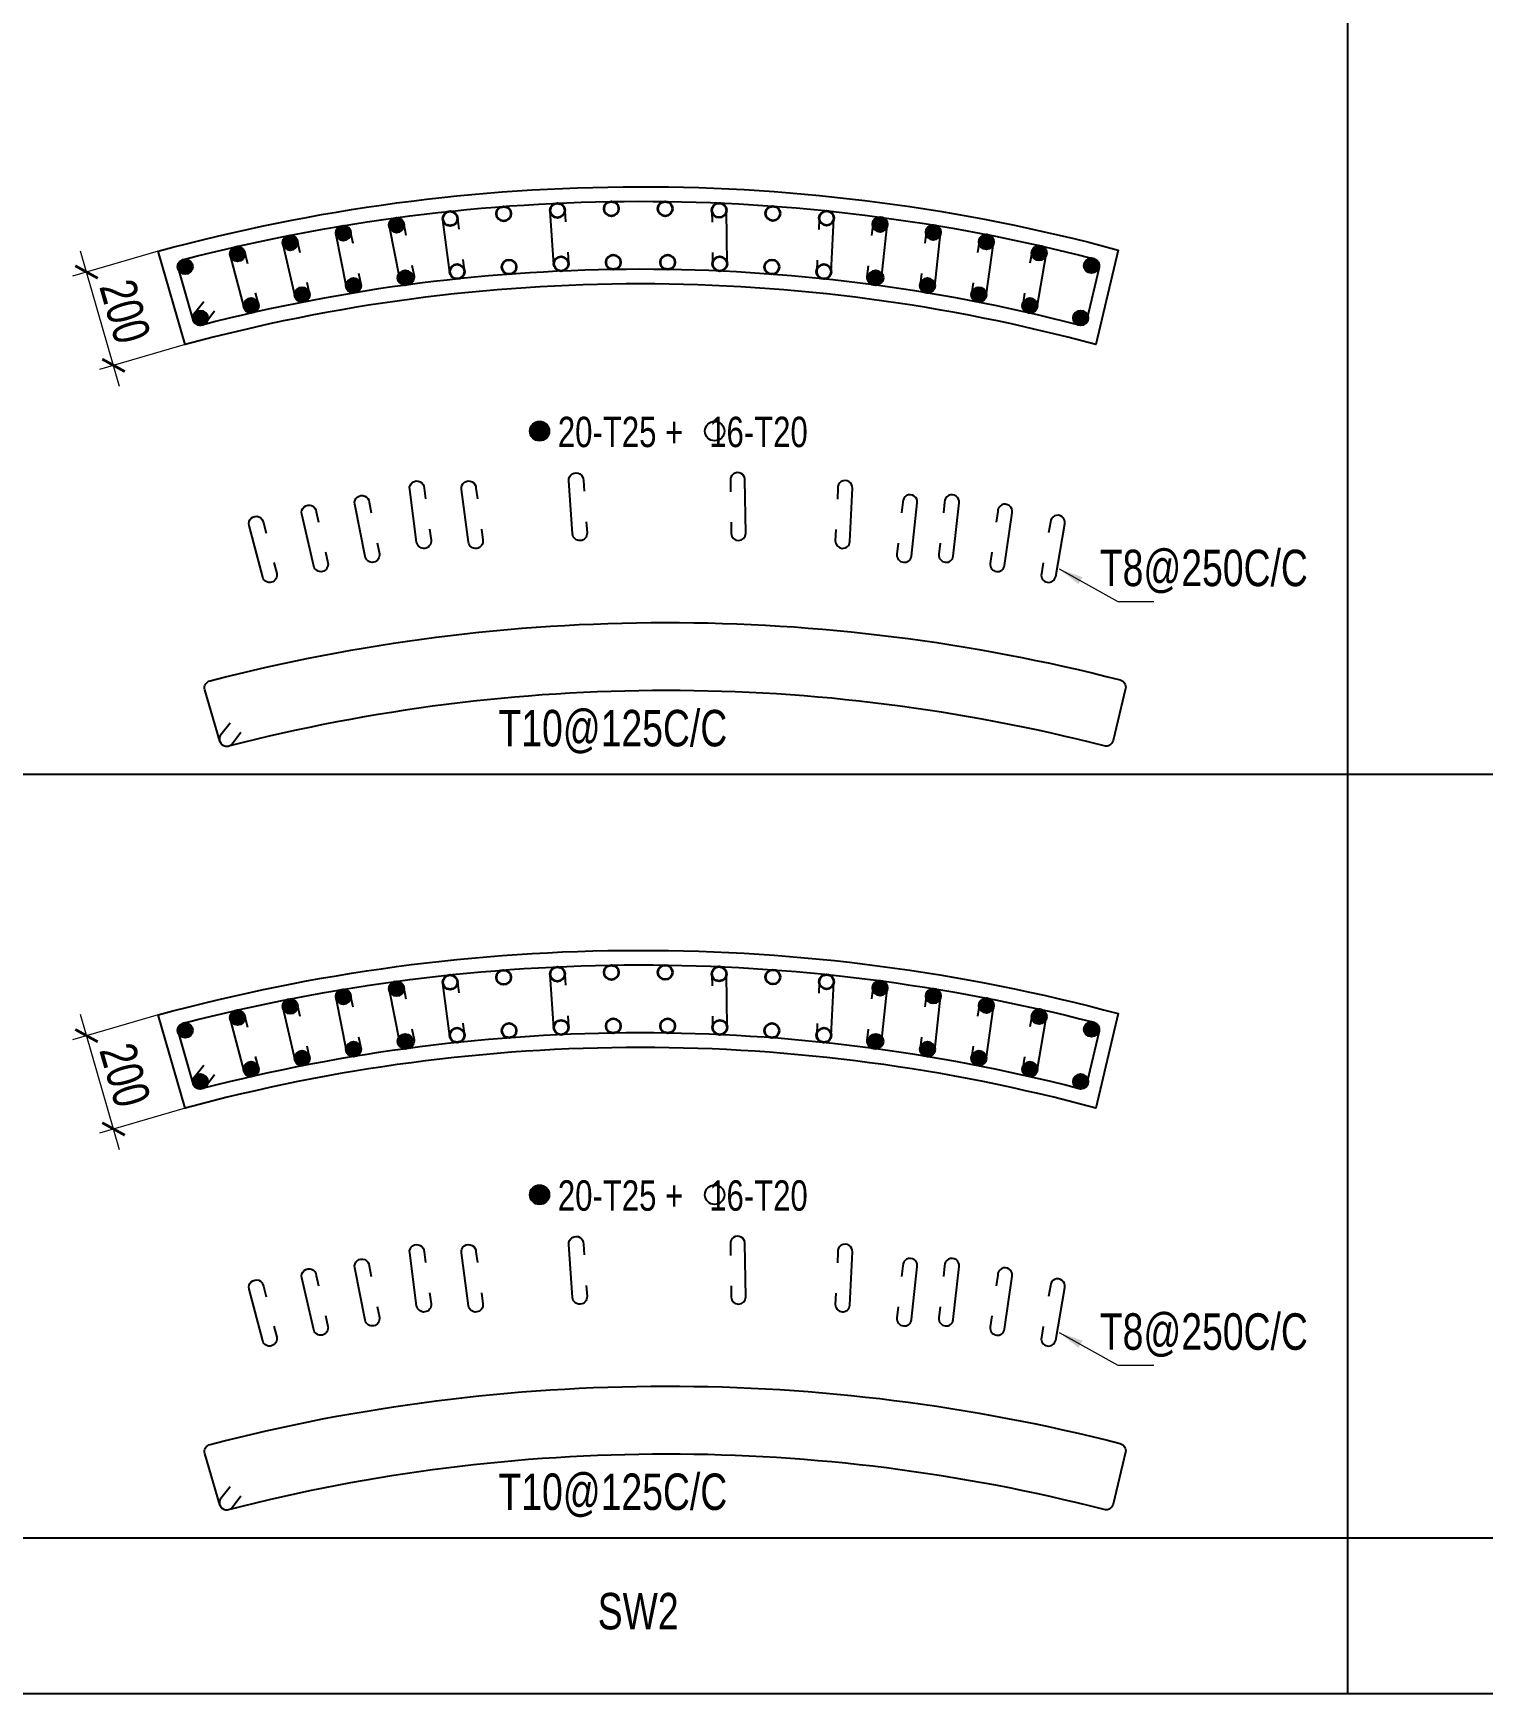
# Model space of a CAD drawing. Header units: millimetres. Extents: x 356 to 40629, y 2483 to 64847.
# Drawn here: x 27803 to 30788, y 2483 to 5901 of the extents above; entities that cross this region are included whole.
import ezdxf

# ---------------------------------------------------------------- set-up
doc = ezdxf.new("R2010")
doc.units = ezdxf.units.MM
for name, color, linetype in [('-S-HIGHER DIA REINF.', 3, 'Continuous'), ('S-TIES', 3, 'Continuous'), ('STR-RC WALL', 4, 'Continuous'), ('TABLE', 11, 'Continuous'), ('Ties', 3, 'Continuous'), ('TXT1', 4, 'Continuous')]:
    doc.layers.add(name, color=color, linetype=linetype)
for name, color, linetype, lineweight in [('S-COLUMN', 6, 'Continuous', 9), ('STR-COL-DIM', 8, 'Continuous', 18), ('T-COLUMN REINF.', 3, 'Continuous', 35), ('TEXT', 4, 'Continuous', 20)]:
    doc.layers.add(name, color=color, linetype=linetype, lineweight=lineweight)
doc.styles.add('EL', font='swisscl.ttf')
doc.styles.add('sobha sed', font='swisscl.ttf')
doc.dimstyles.new('S-30', dxfattribs={"dimscale": 30, "dimtxt": 2.5, "dimasz": 1.25, "dimexe": 1, "dimexo": 0, "dimgap": 0.5, "dimtad": 1, "dimdec": 0, "dimrnd": 0.0005, "dimzin": 0, "dimdsep": 46, "dimtxsty": 'EL', "dimblk": 'ARCHTICK', "dimcen": 0.09, "dimdle": 1.5, "dimclrd": 251, "dimclre": 251, "dimclrt": 6, "dimadec": 0, "dimazin": 0, "dimtfac": 1, "dimtdec": 0, "dimtofl": 0, "dimtmove": 0, "dimatfit": 3, "dimfxl": 2, "dimtolj": 1, "dimtzin": 0, "dimlwd": -1, "dimlwe": -1, "dimarcsym": 0})
doc.dimstyles.new('S-40', dxfattribs={"dimscale": 40, "dimtxt": 2.5, "dimasz": 1.25, "dimexe": 1, "dimexo": 0, "dimgap": 0.5, "dimtad": 1, "dimdec": 0, "dimrnd": 0.0005, "dimzin": 0, "dimdsep": 46, "dimtxsty": 'EL', "dimblk": 'ARCHTICK', "dimcen": 0.09, "dimdle": 1.5, "dimclrd": 251, "dimclre": 251, "dimclrt": 6, "dimadec": 0, "dimazin": 0, "dimtfac": 1, "dimtdec": 0, "dimtofl": 0, "dimtmove": 0, "dimatfit": 3, "dimfxl": 2, "dimtolj": 1, "dimtzin": 0, "dimlwd": -1, "dimlwe": -1, "dimarcsym": 0})

# ---------------------------------------------------------------- blocks, each defined once
blk = doc.blocks.new('_ArchTick')
at = {"color": 0, "linetype": 'ByBlock', "const_width": 0.15}
blk.add_lwpolyline([(-0.5, -0.5), (0.5, 0.5)], dxfattribs=at)
blk = doc.blocks.new('*D345')
at = {"layer": 'TEXT', "color": 251, "linetype": 'Continuous', "transparency": 16777216}
for p, q in [((28060.49405551475, 3880.314097576047), (27883.94130683722, 3829.164070675581)), ((27980.94094709731, 3602.161945798805), (27900.23412706788, 3880.734837675223)), ((28116.15638017159, 3688.186409450516), (27939.60363149405, 3637.036382550049))]:
    blk.add_line(p, q, dxfattribs=at)
at = {"layer": 'TEXT', "color": 251, "transparency": 16777216, "xscale": 37.5, "yscale": 37.5, "zscale": 37.5}
for p, rotation in [((27912.75637475418, 3837.512235799781), 106.1571094965545), ((27968.41869941101, 3645.384547674248), 286.1571094965545)]:
    blk.add_blockref('_ArchTick', p, dxfattribs=dict(at, rotation=rotation))
at = {"layer": 'TEXT', "color": 6, "transparency": 16777216, "insert": (27991.88723286465, 3756.310696849185), "char_height": 75, "attachment_point": 5, "rotation": 286.15710949655454, "style": 'EL'}
blk.add_mtext('\\A1;200', dxfattribs=at)
blk = doc.blocks.new('*D370')
at = {"layer": 'TEXT', "color": 251, "linetype": 'Continuous', "transparency": 16777216}
for p, q in [((28060.49405551478, 5452.130685985597), (27883.94130683724, 5400.98065908513)), ((27980.94094709734, 5173.978534208355), (27900.23412706791, 5452.551426084771)), ((28116.15638017162, 5260.002997860067), (27939.60363149408, 5208.852970959599))]:
    blk.add_line(p, q, dxfattribs=at)
at = {"layer": 'TEXT', "color": 251, "transparency": 16777216, "xscale": 37.5, "yscale": 37.5, "zscale": 37.5}
for p, rotation in [((27912.75637475421, 5409.328824209329), 106.1571094965545), ((27968.41869941104, 5217.201136083797), 286.1571094965545)]:
    blk.add_blockref('_ArchTick', p, dxfattribs=dict(at, rotation=rotation))
at = {"layer": 'TEXT', "color": 6, "transparency": 16777216, "insert": (27991.88723286467, 5328.127285258734), "char_height": 75, "attachment_point": 5, "rotation": 286.15710949655454, "style": 'EL'}
blk.add_mtext('\\A1;200', dxfattribs=at)
blk = doc.blocks.new('*D355')
at = {"layer": 'TEXT', "color": 251, "linetype": 'Continuous', "transparency": 16777216}
for p, q in [((28060.49405551561, 5452.130685985816), (27883.94130683807, 5400.980659085345)), ((27980.94094709816, 5173.978534208571), (27900.23412706873, 5452.551426084988)), ((28116.15638017245, 5260.002997860283), (27939.6036314949, 5208.852970959814))]:
    blk.add_line(p, q, dxfattribs=at)
at = {"layer": 'TEXT', "color": 251, "transparency": 16777216, "xscale": 37.5, "yscale": 37.5, "zscale": 37.5}
for p, rotation in [((27912.75637475502, 5409.328824209546), 106.1571094965545), ((27968.41869941186, 5217.201136084014), 286.1571094965545)]:
    blk.add_blockref('_ArchTick', p, dxfattribs=dict(at, rotation=rotation))
at = {"layer": 'TEXT', "color": 6, "transparency": 16777216, "insert": (27991.88723286549, 5328.127285258948), "char_height": 75, "attachment_point": 5, "rotation": 286.15710949655454, "style": 'EL'}
blk.add_mtext('\\A1;200', dxfattribs=at)

msp = doc.modelspace()

# ---------------------------------------------------------------- hatches: boundary and pattern name
at = {"layer": '-S-HIGHER DIA REINF.'}
h = msp.add_hatch(color=256, dxfattribs=at)
h.dxf.hatch_style = 1
h.paths.add_polyline_path([(28442.08819314021, 5504.327301627477, 1), (28441.19711628875, 5474.340538180172, 1)])
h = msp.add_hatch(color=256, dxfattribs=at)
h.dxf.hatch_style = 1
h.paths.add_polyline_path([(28551.7972244757, 5520.877063522728, 1), (28550.90614762424, 5490.890300075423, 1)])
h = msp.add_hatch(color=256, dxfattribs=at)
h.dxf.hatch_style = 1
h.paths.add_polyline_path([(29547.41423802963, 5522.059719770085, 1), (29546.52316117817, 5492.072956322781, 1)])
h = msp.add_hatch(color=256, dxfattribs=at)
h.dxf.hatch_style = 1
h.paths.add_polyline_path([(29657.23599996421, 5505.750768593092, 1), (29656.34492311275, 5475.764005145787, 1)])
h = msp.add_hatch(color=256, dxfattribs=at)
h.dxf.hatch_style = 1
h.paths.add_polyline_path([(28332.91913777447, 5484.526202519745, 1), (28332.028060923, 5454.539439072441, 1)])
h = msp.add_hatch(color=256, dxfattribs=at)
h.dxf.hatch_style = 1
h.paths.add_polyline_path([(29766.31056121273, 5486.318771471824, 1), (29765.41948436127, 5456.332008024518, 1)])
h = msp.add_hatch(color=256, dxfattribs=at)
h.dxf.hatch_style = 1
h.paths.add_polyline_path([(28116.07268883631, 5435.339174151102, 1), (28116.07268883631, 5405.339174151102, 1)])
h = msp.add_hatch(color=256, dxfattribs=at)
h.dxf.hatch_style = 1
h.paths.add_polyline_path([(28224.31888780144, 5461.581056071636, 1), (28223.42781094998, 5431.594292624331, 1)])
h = msp.add_hatch(color=256, dxfattribs=at)
h.dxf.hatch_style = 1
h.paths.add_polyline_path([(29881.31640929325, 5461.885592688414, 1), (29867.58796224638, 5435.211077853427, 1)])
h = msp.add_hatch(color=256, dxfattribs=at)
h.dxf.hatch_style = 1
h.paths.add_polyline_path([(29989.57224684263, 5435.683501290726, 1), (29975.05755561642, 5409.428525788783, 1)])
h = msp.add_hatch(color=256, dxfattribs=at)
h.dxf.hatch_style = 1
h.paths.add_polyline_path([(28569.61155019222, 5412.246663626998, 1), (28568.72047334076, 5382.259900179692, 1)])
h = msp.add_hatch(color=256, dxfattribs=at)
h.dxf.hatch_style = 1
h.paths.add_polyline_path([(29538.62972425161, 5412.246663628642, 1), (29537.73864740015, 5382.259900181337, 1)])
h = msp.add_hatch(color=256, dxfattribs=at)
h.dxf.hatch_style = 1
h.paths.add_polyline_path([(28357.27962707622, 5377.716539049173, 1), (28356.38855022475, 5347.729775601868, 1)])
h = msp.add_hatch(color=256, dxfattribs=at)
h.dxf.hatch_style = 1
h.paths.add_polyline_path([(28463.26444835882, 5396.313902436888, 1), (28462.37337150736, 5366.327138989582, 1)])
h = msp.add_hatch(color=256, dxfattribs=at)
h.dxf.hatch_style = 1
h.paths.add_polyline_path([(29645.10605039902, 5396.557327638411, 1), (29644.21497354756, 5366.570564191105, 1)])
h = msp.add_hatch(color=256, dxfattribs=at)
h.dxf.hatch_style = 1
h.paths.add_polyline_path([(29750.84837998783, 5377.537002894271, 1), (29749.95730313636, 5347.550239446967, 1)])
h = msp.add_hatch(color=256, dxfattribs=at)
h.dxf.hatch_style = 1
h.paths.add_polyline_path([(28252.07601416693, 5355.241885904369, 1), (28251.21212591872, 5325.254326865762, 1)])
h = msp.add_hatch(color=256, dxfattribs=at)
h.dxf.hatch_style = 1
h.paths.add_polyline_path([(29855.13917267732, 5355.241885904369, -1), (29856.00306092553, 5325.254326865762, -1)])
h = msp.add_hatch(color=256, dxfattribs=at)
h.dxf.hatch_style = 1
h.paths.add_polyline_path([(28147.14487134666, 5329.753295122486, 1), (28147.14487134666, 5299.753295122487, 1)])
h = msp.add_hatch(color=256, dxfattribs=at)
h.dxf.hatch_style = 1
h.paths.add_polyline_path([(29960.07031549759, 5329.753295122486, -1), (29960.07031549759, 5299.753295122487, -1)])
h = msp.add_hatch(color=256, dxfattribs=at)
h.dxf.hatch_style = 1
h.paths.add_polyline_path([(28442.08819314017, 3932.510713217926, 1), (28441.19711628871, 3902.523949770622, 1)])
h = msp.add_hatch(color=256, dxfattribs=at)
h.dxf.hatch_style = 1
h.paths.add_polyline_path([(28551.79722447568, 3949.060475113177, 1), (28550.90614762421, 3919.073711665872, 1)])
h = msp.add_hatch(color=256, dxfattribs=at)
h.dxf.hatch_style = 1
h.paths.add_polyline_path([(29547.41423802961, 3950.243131360535, 1), (29546.52316117814, 3920.256367913231, 1)])
h = msp.add_hatch(color=256, dxfattribs=at)
h.dxf.hatch_style = 1
h.paths.add_polyline_path([(29657.23599996418, 3933.934180183541, 1), (29656.34492311272, 3903.947416736236, 1)])
h = msp.add_hatch(color=256, dxfattribs=at)
h.dxf.hatch_style = 1
h.paths.add_polyline_path([(28332.91913777443, 3912.709614110195, 1), (28332.02806092297, 3882.72285066289, 1)])
h = msp.add_hatch(color=256, dxfattribs=at)
h.dxf.hatch_style = 1
h.paths.add_polyline_path([(29766.3105612127, 3914.502183062273, 1), (29765.41948436124, 3884.515419614968, 1)])
h = msp.add_hatch(color=256, dxfattribs=at)
h.dxf.hatch_style = 1
h.paths.add_polyline_path([(28116.07268883628, 3863.522585741551, 1), (28116.07268883628, 3833.522585741551, 1)])
h = msp.add_hatch(color=256, dxfattribs=at)
h.dxf.hatch_style = 1
h.paths.add_polyline_path([(28224.31888780141, 3889.764467662085, 1), (28223.42781094995, 3859.77770421478, 1)])
h = msp.add_hatch(color=256, dxfattribs=at)
h.dxf.hatch_style = 1
h.paths.add_polyline_path([(29881.31640929322, 3890.069004278864, 1), (29867.58796224635, 3863.394489443876, 1)])
h = msp.add_hatch(color=256, dxfattribs=at)
h.dxf.hatch_style = 1
h.paths.add_polyline_path([(29989.5722468426, 3863.866912881176, 1), (29975.05755561639, 3837.611937379233, 1)])
h = msp.add_hatch(color=256, dxfattribs=at)
h.dxf.hatch_style = 1
h.paths.add_polyline_path([(28569.6115501922, 3840.430075217447, 1), (28568.72047334073, 3810.443311770142, 1)])
h = msp.add_hatch(color=256, dxfattribs=at)
h.dxf.hatch_style = 1
h.paths.add_polyline_path([(29538.62972425158, 3840.430075219091, 1), (29537.73864740012, 3810.443311771786, 1)])
h = msp.add_hatch(color=256, dxfattribs=at)
h.dxf.hatch_style = 1
h.paths.add_polyline_path([(28357.27962707618, 3805.899950639622, 1), (28356.38855022472, 3775.913187192318, 1)])
h = msp.add_hatch(color=256, dxfattribs=at)
h.dxf.hatch_style = 1
h.paths.add_polyline_path([(28463.26444835879, 3824.497314027336, 1), (28462.37337150732, 3794.510550580032, 1)])
h = msp.add_hatch(color=256, dxfattribs=at)
h.dxf.hatch_style = 1
h.paths.add_polyline_path([(29645.106050399, 3824.74073922886, 1), (29644.21497354754, 3794.753975781555, 1)])
h = msp.add_hatch(color=256, dxfattribs=at)
h.dxf.hatch_style = 1
h.paths.add_polyline_path([(29750.8483799878, 3805.720414484721, 1), (29749.95730313633, 3775.733651037416, 1)])
h = msp.add_hatch(color=256, dxfattribs=at)
h.dxf.hatch_style = 1
h.paths.add_polyline_path([(28252.07601416689, 3783.425297494819, 1), (28251.21212591869, 3753.437738456212, 1)])
h = msp.add_hatch(color=256, dxfattribs=at)
h.dxf.hatch_style = 1
h.paths.add_polyline_path([(29855.13917267729, 3783.425297494819, -1), (29856.0030609255, 3753.437738456212, -1)])
h = msp.add_hatch(color=256, dxfattribs=at)
h.dxf.hatch_style = 1
h.paths.add_polyline_path([(28147.14487134663, 3757.936706712936, 1), (28147.14487134663, 3727.936706712937, 1)])
h = msp.add_hatch(color=256, dxfattribs=at)
h.dxf.hatch_style = 1
h.paths.add_polyline_path([(29960.07031549756, 3757.936706712936, -1), (29960.07031549756, 3727.936706712937, -1)])
at = {"layer": 'S-TIES', "ltscale": 7}
h = msp.add_hatch(color=256, dxfattribs=at)
h.dxf.hatch_style = 1
edge = h.paths.add_edge_path()
edge.add_arc((28845.73361107878, 5081.767756994945), 20, 0, 360)
h = msp.add_hatch(color=256, dxfattribs=at)
h.dxf.hatch_style = 1
edge = h.paths.add_edge_path()
edge.add_arc((28845.73361107875, 3509.951168585395), 20, 0, 360)

# ---------------------------------------------------------------- linework, layer by layer
for centre in [(28845.73361107878, 5081.767756994945, 1.246458778e-07), (29206.30517976867, 5081.767756994945, 1.246458778e-07), (28845.73361107875, 3509.951168585395, 3.15620185e-08), (29206.30517976865, 3509.951168585395, 3.15620185e-08)]:
    msp.add_circle(centre, 20, dxfattribs=at)
at = {"layer": 'STR-RC WALL'}
for points, elevation in [([(28060.49405551478, 5452.130685985599, -0.1330649192076544), (30037.41246688914, 5454.588787500703), (29991.05880667264, 5260.002997860066, 0.1331977755863529), (28116.15638017162, 5260.002997860066)], 1.594709644e-07), ([(28060.49405551476, 3880.314097576048, -0.1330649192076544), (30037.41246688911, 3882.772199091153), (29991.05880667261, 3688.186409450516, 0.1331977755863529), (28116.15638017159, 3688.186409450516)], 6.63871051e-08)]:
    msp.add_lwpolyline(points, format="xyb", close=True, dxfattribs=dict(at, elevation=elevation))
at = {"layer": 'T-COLUMN REINF.', "color": 3}
for centre, radius in [((28771.93453502525, 5529.263476104796, 1.594709644e-07), 15), ((28771.93453502531, 5529.263476106441, 1.594709644e-07), 15), ((28882.6811480362, 5535.983139929829, 1.594709644e-07), 15), ((28882.68114803631, 5535.983139931473, 1.594709644e-07), 15), ((28993.57848883066, 5539.410380807692, 1.594709644e-07), 15), ((28993.57848883082, 5539.410380809322, 1.594709644e-07), 15), ((29104.52869750898, 5539.542174414718, 1.594709644e-07), 15), ((29104.52869750918, 5539.542174416347, 1.594709644e-07), 15), ((29215.43386751893, 5536.378404451419, 1.594709644e-07), 15), ((29215.43386751918, 5536.378404453034, 1.594709644e-07), 15), ((29326.19613205209, 5529.921862744931, 1.594709644e-07), 15), ((29326.19613205238, 5529.921862746546, 1.594709644e-07), 15), ((28441.57514934043, 5489.423736558108, 1.594709644e-07), 15), ((28441.57514934035, 5489.423736559752, 1.594709644e-07), 15), ((28551.28418067597, 5505.973498451713, 1.594709644e-07), 15), ((28551.28418067593, 5505.973498453357, 1.594709644e-07), 15), ((28661.43637668972, 5519.257319011522, 1.594709644e-07), 15), ((28661.43637668972, 5519.257319013167, 1.594709644e-07), 15), ((29436.71775040503, 5520.178246785596, 1.594709644e-07), 15), ((29436.71775040538, 5520.178246787197, 1.594709644e-07), 15), ((29546.90119422945, 5507.156154699115, 1.594709644e-07), 14.99999999999999), ((29546.90119422986, 5507.156154700716, 1.594709644e-07), 14.99999999999999), ((29656.64923359468, 5490.86707765938, 1.594709644e-07), 15), ((29656.64923359513, 5490.867077660966, 1.594709644e-07), 15), ((28332.40609397469, 5469.622637450376, 1.594709644e-07), 15), ((28332.40609397456, 5469.62263745202, 1.594709644e-07), 15), ((29765.865022787, 5471.325389748163, 1.594709644e-07), 15), ((29765.86502278749, 5471.325389749735, 1.594709644e-07), 15), ((28116.07268883631, 5420.339174151101, 1.594709644e-07), 15), ((28116.07268883607, 5420.339174152731, 1.594709644e-07), 15), ((28223.87334937571, 5446.587674347976, 1.594709644e-07), 15), ((28223.87334937552, 5446.58767434962, 1.594709644e-07), 15), ((28890.21582478827, 5426.171381065667, 1.594709644e-07), 15), ((28890.21582478837, 5426.171381067311, 1.594709644e-07), 15), ((28997.62456314671, 5429.435476932152, 1.594709644e-07), 15), ((28997.62456314686, 5429.435476933797, 1.594709644e-07), 15), ((29109.59062369754, 5429.435476932152, 1.594709644e-07), 15), ((29109.59062369739, 5429.435476933797, 1.594709644e-07), 15), ((29216.99936205598, 5426.171381065667, 1.594709644e-07), 15), ((29216.99936205587, 5426.171381067311, 1.594709644e-07), 15), ((29874.45218576982, 5448.548335270928, 1.594709644e-07), 15), ((29874.45218577036, 5448.548335272485, 1.594709644e-07), 15), ((29982.31490122952, 5422.556013539754, 1.594709644e-07), 15), ((29982.31490123011, 5422.556013541282, 1.594709644e-07), 15), ((28569.09850639245, 5397.343098557628, 1.594709644e-07), 15), ((28569.09850639241, 5397.343098559272, 1.594709644e-07), 15), ((28675.85409315026, 5410.136573133584, 1.594709644e-07), 15), ((28675.85409315027, 5410.136573135242, 1.594709644e-07), 15), ((28782.92923974244, 5419.71145899364, 1.594709644e-07), 15), ((28782.9292397425, 5419.711458995299, 1.594709644e-07), 15), ((29324.28594710181, 5419.71145899364, 1.594709644e-07), 15), ((29324.28594710175, 5419.711458995299, 1.594709644e-07), 15), ((29431.36109369399, 5410.136573133584, 1.594709644e-07), 15), ((29431.36109369397, 5410.136573135242, 1.594709644e-07), 15), ((29538.1166804518, 5397.343098557628, 1.594709644e-07), 15), ((29538.11668045183, 5397.343098559272, 1.594709644e-07), 15), ((28356.83408865048, 5362.723157325513, 1.594709644e-07), 15), ((28356.83408865034, 5362.723157327157, 1.594709644e-07), 15), ((28462.75140455905, 5381.410337367518, 1.594709644e-07), 15), ((28462.75140455896, 5381.410337369162, 1.594709644e-07), 15), ((29644.4637822852, 5381.410337367518, 1.594709644e-07), 15), ((29644.46378228529, 5381.410337369162, 1.594709644e-07), 15), ((29750.38109819376, 5362.723157325513, 1.594709644e-07), 15), ((29750.38109819391, 5362.723157327157, 1.594709644e-07), 15), ((28251.64407004283, 5340.248106385073, 1.594709644e-07), 15), ((28251.64407004264, 5340.248106386702, 1.594709644e-07), 15), ((29855.57111680142, 5340.248106385073, 1.594709644e-07), 15), ((29855.57111680161, 5340.248106386702, 1.594709644e-07), 15), ((28147.14487134666, 5314.753295122486, 1.594709644e-07), 15), ((28147.14487134643, 5314.753295124116, 1.594709644e-07), 15), ((29960.07031549759, 5314.753295122486, 1.594709644e-07), 15), ((29960.07031549782, 5314.753295124116, 1.594709644e-07), 15), ((28771.93453502522, 3957.446887695246, 6.63871051e-08), 15), ((28771.93453502528, 3957.446887696891, 6.63871051e-08), 15), ((28882.68114803617, 3964.166551520277, 6.63871051e-08), 15), ((28882.68114803627, 3964.166551521922, 6.63871051e-08), 15), ((28993.57848883063, 3967.593792398141, 6.63871051e-08), 15), ((28993.57848883079, 3967.593792399771, 6.63871051e-08), 15), ((29104.52869750895, 3967.725586005168, 6.63871051e-08), 15), ((29104.52869750915, 3967.725586006798, 6.63871051e-08), 15), ((29215.4338675189, 3964.561816041868, 6.63871051e-08), 15), ((29215.43386751915, 3964.561816043484, 6.63871051e-08), 15), ((29326.19613205206, 3958.10527433538, 6.63871051e-08), 15), ((29326.19613205235, 3958.105274336996, 6.63871051e-08), 15), ((28441.5751493404, 3917.607148148557, 6.63871051e-08), 15), ((28441.57514934031, 3917.607148150202, 6.63871051e-08), 15), ((28551.28418067595, 3934.156910042163, 6.63871051e-08), 15), ((28551.2841806759, 3934.156910043807, 6.63871051e-08), 15), ((28661.43637668969, 3947.440730601972, 6.63871051e-08), 15), ((28661.43637668969, 3947.440730603616, 6.63871051e-08), 15), ((29436.717750405, 3948.361658376046, 6.63871051e-08), 15), ((29436.71775040535, 3948.361658377647, 6.63871051e-08), 15), ((29546.90119422942, 3935.339566289565, 6.63871051e-08), 14.99999999999999), ((29546.90119422983, 3935.339566291165, 6.63871051e-08), 14.99999999999999), ((29656.64923359465, 3919.05048924983, 6.63871051e-08), 15), ((29656.6492335951, 3919.050489251416, 6.63871051e-08), 15), ((28332.40609397466, 3897.806049040826, 6.63871051e-08), 15), ((28332.40609397453, 3897.80604904247, 6.63871051e-08), 15), ((29765.86502278697, 3899.508801338613, 6.63871051e-08), 15), ((29765.86502278745, 3899.508801340185, 6.63871051e-08), 15), ((28116.07268883628, 3848.522585741551, 6.63871051e-08), 15), ((28116.07268883605, 3848.522585743181, 6.63871051e-08), 15), ((28223.87334937568, 3874.771085938425, 6.63871051e-08), 15), ((28223.87334937549, 3874.77108594007, 6.63871051e-08), 15), ((28782.92923974241, 3847.894870584089, 6.63871051e-08), 15), ((28782.92923974246, 3847.894870585749, 6.63871051e-08), 15), ((28890.21582478824, 3854.354792656116, 6.63871051e-08), 15), ((28890.21582478834, 3854.35479265776, 6.63871051e-08), 15), ((28997.62456314668, 3857.618888522601, 6.63871051e-08), 15), ((28997.62456314683, 3857.618888524245, 6.63871051e-08), 15), ((29109.59062369751, 3857.618888522601, 6.63871051e-08), 15), ((29109.59062369736, 3857.618888524245, 6.63871051e-08), 15), ((29216.99936205595, 3854.354792656116, 6.63871051e-08), 15), ((29216.99936205585, 3854.35479265776, 6.63871051e-08), 15), ((29324.28594710178, 3847.894870584089, 6.63871051e-08), 15), ((29324.28594710172, 3847.894870585749, 6.63871051e-08), 15), ((29874.45218576979, 3876.731746861377, 6.63871051e-08), 15), ((29874.45218577033, 3876.731746862935, 6.63871051e-08), 15), ((29982.3149012295, 3850.739425130204, 6.63871051e-08), 15), ((29982.31490123008, 3850.739425131732, 6.63871051e-08), 15), ((28569.09850639242, 3825.526510148078, 6.63871051e-08), 15), ((28569.09850639238, 3825.526510149721, 6.63871051e-08), 15), ((28675.85409315023, 3838.319984724034, 6.63871051e-08), 15), ((28675.85409315024, 3838.319984725692, 6.63871051e-08), 15), ((29431.36109369396, 3838.319984724034, 6.63871051e-08), 15), ((29431.36109369394, 3838.319984725692, 6.63871051e-08), 15), ((29538.11668045176, 3825.526510148078, 6.63871051e-08), 15), ((29538.11668045181, 3825.526510149721, 6.63871051e-08), 15), ((28356.83408865045, 3790.906568915963, 6.63871051e-08), 15), ((28356.83408865031, 3790.906568917607, 6.63871051e-08), 15), ((28462.75140455901, 3809.593748957968, 6.63871051e-08), 15), ((28462.75140455893, 3809.593748959612, 6.63871051e-08), 15), ((29644.46378228517, 3809.593748957968, 6.63871051e-08), 15), ((29644.46378228526, 3809.593748959612, 6.63871051e-08), 15), ((29750.38109819374, 3790.906568915963, 6.63871051e-08), 15), ((29750.38109819388, 3790.906568917607, 6.63871051e-08), 15), ((28251.6440700428, 3768.431517975523, 6.63871051e-08), 15), ((28251.64407004261, 3768.431517977152, 6.63871051e-08), 15), ((29855.57111680139, 3768.431517975523, 6.63871051e-08), 15), ((29855.57111680158, 3768.431517977152, 6.63871051e-08), 15), ((28147.14487134663, 3742.936706712936, 6.63871051e-08), 15), ((28147.1448713464, 3742.936706714566, 6.63871051e-08), 15), ((29960.07031549756, 3742.936706712936, 6.63871051e-08), 15), ((29960.07031549779, 3742.936706714566, 6.63871051e-08), 15)]:
    msp.add_circle(centre, radius, dxfattribs=at)
at = {"layer": 'TABLE', "ltscale": 10}
for p, q in [((30509.42314492576, 9308.553926642797, 4.111755752e-07), (30509.42314492577, 2482.763938776, 1.413212481e-07)), ((22927.06535261974, 4375.595922688969, 1.382208108e-07), (37309.42314492573, 4375.59592268862, 4.321277187e-07)), ((22927.06535262024, 2803.779334279099, 4.51369515e-08), (37309.42314492576, 2803.77933427936, 3.390438595e-07)), ((37309.42314492576, 2482.76393877568, 3.18692868e-07), (22927.06535262024, 2482.76393877603, 2.30546094e-08))]:
    msp.add_line(p, q, dxfattribs=at)
at = {"layer": 'Ties', "color": 3}
for points, elevation in [([(28112.7581030713, 5434.976752209536, -0.1269779904183783), (29987.18792237521, 5436.792204625411, -0.4090162950488458), (29998.04478887062, 5418.788617121784), (29972.56269784139, 5311.818578909822, -0.4195487575453189), (29954.23031127042, 5300.768482260028, 0.1268430113272363), (28150.89424873677, 5300.229446831291, -0.4056408947901302), (28132.73733738821, 5310.57921256045), (28102.11352908114, 5416.282334517834, -0.4225629073975946)], 1.594709644e-07), ([(28167.10196781072, 4567.915378896346, -0.1269779904183783), (30041.53178711463, 4569.73083131222, -0.4090162950488458), (30052.38865361004, 4551.727243808594), (30026.90656258081, 4444.757205596631, -0.4195487575453189), (30008.57417600984, 4433.707108946838, 0.1268430113272363), (28205.23811347619, 4433.168073518101, -0.4056408947901302), (28187.08120212763, 4443.51783924726), (28156.45739382056, 4549.220961204643, -0.4225629073975946)], 1.747048772e-07), ([(28112.75810307127, 3863.160163799986, -0.1269779904183783), (29987.18792237518, 3864.97561621586, -0.4090162950488458), (29998.04478887059, 3846.972028712233), (29972.56269784136, 3740.001990500271, -0.4195487575453189), (29954.23031127039, 3728.951893850478, 0.1268430113272363), (28150.89424873674, 3728.412858421741, -0.4056408947901302), (28132.73733738818, 3738.7626241509), (28102.11352908111, 3844.465746108284, -0.4225629073975946)], 6.63871051e-08), ([(28167.10196781069, 2996.098790486795, -0.1269779904183783), (30041.5317871146, 2997.91424290267, -0.4090162950488458), (30052.38865361001, 2979.910655399044), (30026.90656258078, 2872.940617187081, -0.4195487575453189), (30008.57417600981, 2861.890520537288, 0.1268430113272363), (28205.23811347616, 2861.35148510855, -0.4056408947901302), (28187.0812021276, 2871.701250837709), (28156.45739382054, 2977.404372795093, -0.4225629073975946)], 8.16210179e-08)]:
    msp.add_lwpolyline(points, format="xyb", close=True, dxfattribs=dict(at, elevation=elevation))
at = {"layer": 'Ties', "ltscale": 7}
for points, elevation in [([(28903.670707508, 5450.225625671883), (28905.24666436575, 5427.280561523178), (28905.24666436572, 5427.280561523178, -0.9864305653783961), (28875.33523842754, 5425.02248961966), (28867.80060335738, 5534.578670009113, -1.08365847032531), (28897.73819960535, 5534.94000310739), (28899.30872296509, 5512.892271536563)], 3.411532229e-07), ([(29201.76862615509, 5449.182524229881), (29202.09950841194, 5426.185782596819), (29202.09950841197, 5426.185782596819, 0.9864305653783961), (29232.09517679945, 5426.414186545925), (29230.52516134521, 5536.217931648906, 1.08365847032531), (29200.66059219428, 5534.097144025554), (29200.92252882904, 5511.995098865839)], 3.411532229e-07), ([(28473.09821766782, 5406.945668054222), (28477.52456908875, 5384.376507194669), (28477.52456908872, 5384.376507194655, -0.9864305653783961), (28448.12858122556, 5378.404222211074), (28426.98419696222, 5486.164337287512, -1.08365847032531), (28456.6427945735, 5490.257968737177), (28460.95180052789, 5468.578451244205)], 3.411532229e-07), ([(28582.8072490034, 5423.495429947827), (28587.23360042434, 5400.926269088277), (28587.2336004243, 5400.926269088262, -0.9864305653783961), (28557.83761256115, 5394.95398410468), (28536.6932282978, 5502.714099181119, -1.08365847032531), (28566.35182590909, 5506.807730630783), (28570.66083186348, 5485.128213137811)], 3.411532229e-07), ([(28687.77039894211, 5434.982997946515), (28690.78458047921, 5412.18224536098), (28690.78458047918, 5412.182245360964, -0.9864305653783961), (28661.0740725101, 5408.049690873101), (28646.67234160897, 5516.916203328555, -1.08365847032531), (28676.52811539592, 5519.157408873872), (28679.48050654302, 5497.251875382136)], 3.411532229e-07), ([(29417.60351879545, 5434.017571739635), (29416.48916428203, 5411.045462066731), (29416.48916428207, 5411.045462066731, 0.9864305653783961), (29446.43994095486, 5409.389180969651), (29451.77055361618, 5519.074694852825, 1.08365847032531), (29421.83174365128, 5518.834094356805), (29420.70478170948, 5496.75924514272)], 3.411532229e-07), ([(29522.4669118245, 5422.355546553824), (29519.92605296172, 5399.497207921174), (29519.92605296176, 5399.497207921159, 0.9864305653783961), (29549.71584667004, 5395.981460320196), (29561.85760666086, 5505.123134539929, 1.08365847032531), (29531.96178728682, 5506.74492819782), (29529.46414704197, 5484.782897229584)], 3.411532229e-07), ([(29632.21495118972, 5406.066469514088), (29629.67409232695, 5383.208130881438), (29629.67409232698, 5383.208130881424, 0.9864305653783961), (29659.46388603526, 5379.692383280461), (29671.60564602608, 5488.834057500194, 1.08365847032531), (29641.70982665204, 5490.455851158085), (29639.21218640719, 5468.493820189848)], 3.411532229e-07), ([(28366.48873057211, 5388.099498286742), (28371.61939764136, 5365.679956270238), (28371.61939764133, 5365.679956270223, -0.9864305653783961), (28342.42476671405, 5358.790412352306), (28317.91751820409, 5465.835833354941, -1.08365847032531), (28347.43343787519, 5470.855864897036), (28352.4189683838, 5449.321856988842)], 2.258580696e-07), ([(29738.79504572586, 5387.331835949606), (29735.53989504345, 5364.564236101593), (29735.53989504349, 5364.564236101578, 0.9864305653783961), (29765.20503607674, 5360.117698363757), (29780.75731925338, 5468.825811562158, 1.08365847032531), (29750.92691787239, 5471.382642444996), (29747.74302184197, 5449.509558137798)], 2.258580696e-07), ([(28260.36910025242, 5366.171537788979), (28266.18755482279, 5343.920578366554), (28266.18755482276, 5343.920578366539, -0.9864305653783961), (28237.2188676824, 5336.135499321347), (28209.42768076622, 5442.375686242086, -1.08365847032531), (28238.77506012139, 5448.302030452295), (28244.42118442089, 5426.931717131303)], 1.594709644e-07), ([(29844.72995507551, 5365.451980541534), (29840.77541237823, 5342.79538766305), (29840.77541237826, 5342.795387663035, 0.9864305653783961), (29870.28959823665, 5337.437671405817), (29889.18125312081, 5445.615454535744, 1.08365847032531), (29859.44370776599, 5449.089447481064), (29855.58792495922, 5427.324752445537)], 1.594709644e-07), ([(28154.52222578926, 5347.67801892385), (28134.92155962949, 5323.87362471415, 0.9463468510852519), (28158.31513290805, 5305.165089686926), (28176.54639714443, 5329.282501790848)], 1.594709644e-07), ([(28941.97596159887, 4895.285354784356), (28943.55191845662, 4872.34029063565), (28943.55191845658, 4872.34029063565, -0.9864305653783961), (28913.64049251841, 4870.082218732132), (28906.10585744825, 4979.638399121586, -1.08365847032531), (28936.04345369622, 4979.999732219862), (28937.61397705596, 4957.952000649036)], -2.324539636e-07), ([(29240.07388024596, 4894.242253342353), (29240.40476250281, 4871.245511709291), (29240.40476250284, 4871.245511709291, 0.9864305653783961), (29270.40043089032, 4871.473915658397), (29268.83041543607, 4981.277660761378, 1.08365847032531), (29238.96584628515, 4979.156873138026), (29239.22778291991, 4957.054827978311)], -2.324539636e-07), ([(28619.37370595813, 4880.042727058987), (28622.38788749523, 4857.241974473452), (28622.3878874952, 4857.241974473437, -0.9864305653783961), (28592.67737952612, 4853.109419985574), (28578.27564862499, 4961.975932441027, -1.08365847032531), (28608.13142241194, 4964.217137986344), (28611.08381355904, 4942.311604494609)], -2.324539636e-07), ([(28726.07565303297, 4880.042727058987), (28729.08983457008, 4857.241974473452), (28729.08983457005, 4857.241974473437, -0.9864305653783961), (28699.37932660097, 4853.109419985574), (28684.97759569984, 4961.975932441027, -1.08365847032531), (28714.83336948678, 4964.217137986344), (28717.78576063389, 4942.311604494609)], -2.324539636e-07), ([(29455.90877288632, 4879.077300852107), (29454.79441837289, 4856.105191179203), (29454.79441837294, 4856.105191179203, 0.9864305653783961), (29484.74519504573, 4854.448910082123), (29490.07580770704, 4964.134423965298, 1.08365847032531), (29460.13699774215, 4963.893823469277), (29459.01003580035, 4941.818974255192)], -2.324539636e-07), ([(28404.78778945968, 4833.160897575261), (28409.91845652893, 4810.741355558756), (28409.9184565289, 4810.741355558742, -0.9864305653783961), (28380.72382560162, 4803.851811640824), (28356.21657709165, 4910.89723264346, -1.08365847032531), (28385.73249676276, 4915.917264185555), (28390.71802727137, 4894.383256277361)], -2.324539636e-07), ([(28511.40347175869, 4852.005397166694), (28515.82982317962, 4829.436236307142), (28515.82982317959, 4829.436236307127, -0.9864305653783961), (28486.43383531643, 4823.463951323546), (28465.28945105308, 4931.224066399984, -1.08365847032531), (28494.94804866436, 4935.317697849649), (28499.25705461876, 4913.638180356677)], -2.324539636e-07), ([(29584.32275669355, 4851.126198626561), (29581.78189783077, 4828.267859993911), (29581.7818978308, 4828.267859993896, 0.9864305653783961), (29611.57169153909, 4824.752112392934), (29623.71345152991, 4933.893786612666, 1.08365847032531), (29593.81763215586, 4935.515580270557), (29591.31999191101, 4913.553549302321)], -2.324539636e-07), ([(29670.52020528059, 4851.126198626561), (29667.97934641781, 4828.267859993911), (29667.97934641784, 4828.267859993896, 0.9864305653783961), (29697.76914012614, 4824.752112392934), (29709.91090011695, 4933.893786612666, 1.08365847032531), (29680.01508074291, 4935.515580270557), (29677.51744049806, 4913.553549302321)], -2.324539636e-07), ([(29777.09410461343, 4832.393235238124), (29773.83895393102, 4809.625635390112), (29773.83895393105, 4809.625635390098, 0.9864305653783961), (29803.50409496431, 4805.179097652276), (29819.05637814095, 4913.887210850678, 1.08365847032531), (29789.22597675996, 4916.444041733514), (29786.04208072954, 4894.570957426317)], -2.324539636e-07), ([(28298.74807691304, 4811.211392765793), (28304.56653148342, 4788.960433343368), (28304.56653148338, 4788.960433343354, -0.9864305653783961), (28275.59784434301, 4781.175354298161), (28247.80665742684, 4887.4155412189, -1.08365847032531), (28277.15403678201, 4893.341885429109), (28282.80016108151, 4871.971572108116)], -2.324539636e-07), ([(29883.10893173613, 4810.491835518348), (29879.15438903885, 4787.835242639864), (29879.15438903888, 4787.835242639849, 0.9864305653783961), (29908.66857489728, 4782.477526382631), (29927.56022978143, 4890.655309512557, 1.08365847032531), (29897.82268442661, 4894.129302457878), (29893.96690161984, 4872.364607422351)], -2.324539636e-07), ([(28208.86609052868, 4480.616645610659), (28189.26542436891, 4456.81225140096, 0.9463468510852519), (28212.65899764748, 4438.103716373735), (28230.89026188386, 4462.221128477657)], 1.747048772e-07), ([(28903.67070750797, 3878.409037262333), (28905.24666436572, 3855.463973113628), (28905.24666436569, 3855.463973113628, -0.9864305653783961), (28875.33523842751, 3853.20590121011), (28867.80060335735, 3962.762081599563, -1.08365847032531), (28897.73819960532, 3963.12341469784), (28899.30872296506, 3941.075683127013)], 2.480693636e-07), ([(29201.76862615506, 3877.365935820331), (29202.09950841191, 3854.369194187269), (29202.09950841194, 3854.369194187269, 0.9864305653783961), (29232.09517679942, 3854.597598136375), (29230.52516134518, 3964.401343239356, 1.08365847032531), (29200.66059219425, 3962.280555616003), (29200.92252882901, 3940.178510456289)], 2.480693636e-07), ([(28473.09821766779, 3835.129079644671), (28477.52456908872, 3812.559918785119), (28477.52456908869, 3812.559918785105, -0.9864305653783961), (28448.12858122553, 3806.587633801524), (28426.98419696219, 3914.347748877962, -1.08365847032531), (28456.64279457347, 3918.441380327627), (28460.95180052786, 3896.761862834654)], 2.480693636e-07), ([(28582.80724900338, 3851.678841538277), (28587.2336004243, 3829.109680678726), (28587.23360042428, 3829.109680678711, -0.9864305653783961), (28557.83761256112, 3823.13739569513), (28536.69322829777, 3930.897510771568, -1.08365847032531), (28566.35182590906, 3934.991142221233), (28570.66083186344, 3913.311624728261)], 2.480693636e-07), ([(28687.77039894208, 3863.166409536964), (28690.78458047918, 3840.365656951429), (28690.78458047915, 3840.365656951414, -0.9864305653783961), (28661.07407251007, 3836.233102463551), (28646.67234160894, 3945.099614919004, -1.08365847032531), (28676.52811539588, 3947.340820464321), (28679.48050654299, 3925.435286972586)], 2.480693636e-07), ([(29417.60351879542, 3862.200983330085), (29416.48916428199, 3839.22887365718), (29416.48916428204, 3839.22887365718, 0.9864305653783961), (29446.43994095483, 3837.572592560101), (29451.77055361615, 3947.258106443275, 1.08365847032531), (29421.83174365125, 3947.017505947254), (29420.70478170945, 3924.94265673317)], 2.480693636e-07), ([(29522.46691182447, 3850.538958144273), (29519.9260529617, 3827.680619511624), (29519.92605296172, 3827.680619511609, 0.9864305653783961), (29549.71584667001, 3824.164871910646), (29561.85760666083, 3933.306546130379, 1.08365847032531), (29531.96178728679, 3934.92833978827), (29529.46414704194, 3912.966308820033)], 2.480693636e-07), ([(29632.21495118969, 3834.249881104538), (29629.67409232692, 3811.391542471888), (29629.67409232695, 3811.391542471874, 0.9864305653783961), (29659.46388603524, 3807.875794870911), (29671.60564602605, 3917.017469090644, 1.08365847032531), (29641.70982665201, 3918.639262748534), (29639.21218640716, 3896.677231780298)], 2.480693636e-07), ([(28366.48873057209, 3816.282909877191), (28371.61939764133, 3793.863367860687), (28371.6193976413, 3793.863367860672, -0.9864305653783961), (28342.42476671402, 3786.973823942754), (28317.91751820406, 3894.019244945391, -1.08365847032531), (28347.43343787516, 3899.039276487486), (28352.41896838377, 3877.505268579291)], 1.327742103e-07), ([(29738.79504572583, 3815.515247540055), (29735.53989504343, 3792.747647692043), (29735.53989504345, 3792.747647692028, 0.9864305653783961), (29765.20503607671, 3788.301109954207), (29780.75731925335, 3897.009223152608, 1.08365847032531), (29750.92691787235, 3899.566054035445), (29747.74302184194, 3877.692969728247)], 1.327742103e-07), ([(28260.36910025239, 3794.354949379428), (28266.18755482276, 3772.103989957003), (28266.18755482273, 3772.103989956989, -0.9864305653783961), (28237.21886768236, 3764.318910911797), (28209.42768076619, 3870.559097832535, -1.08365847032531), (28238.77506012136, 3876.485442042745), (28244.42118442086, 3855.115128721751)], 6.63871051e-08), ([(29844.72995507548, 3793.635392131984), (29840.7754123782, 3770.978799253499), (29840.77541237823, 3770.978799253485, 0.9864305653783961), (29870.28959823663, 3765.621082996267), (29889.18125312078, 3873.798866126192, 1.08365847032531), (29859.44370776596, 3877.272859071513), (29855.58792495919, 3855.508164035987)], 6.63871051e-08), ([(28154.52222578922, 3775.861430514299), (28134.92155962946, 3752.0570363046, 0.9463468510852519), (28158.31513290802, 3733.348501277376), (28176.5463971444, 3757.465913381298)], 6.63871051e-08), ([(28941.97596159884, 3323.468766374805), (28943.55191845658, 3300.5237022261), (28943.55191845656, 3300.5237022261, -0.9864305653783961), (28913.64049251838, 3298.265630322582), (28906.10585744822, 3407.821810712035, -1.08365847032531), (28936.04345369619, 3408.183143810312), (28937.61397705593, 3386.135412239485)], -3.255378229e-07), ([(29240.07388024593, 3322.425664932803), (29240.40476250278, 3299.428923299741), (29240.40476250281, 3299.428923299741, 0.9864305653783961), (29270.40043089029, 3299.657327248847), (29268.83041543605, 3409.461072351828, 1.08365847032531), (29238.96584628511, 3407.340284728475), (29239.22778291988, 3385.238239568761)], -3.255378229e-07), ([(28619.3737059581, 3308.226138649437), (28622.3878874952, 3285.425386063901), (28622.38788749517, 3285.425386063887, -0.9864305653783961), (28592.67737952609, 3281.292831576023), (28578.27564862497, 3390.159344031476, -1.08365847032531), (28608.13142241191, 3392.400549576794), (28611.08381355901, 3370.495016085058)], -3.255378229e-07), ([(28726.07565303295, 3308.226138649437), (28729.08983457005, 3285.425386063901), (28729.08983457002, 3285.425386063887, -0.9864305653783961), (28699.37932660094, 3281.292831576023), (28684.97759569981, 3390.159344031476, -1.08365847032531), (28714.83336948676, 3392.400549576794), (28717.78576063386, 3370.495016085058)], -3.255378229e-07), ([(29455.90877288629, 3307.260712442557), (29454.79441837287, 3284.288602769652), (29454.7944183729, 3284.288602769652, 0.9864305653783961), (29484.7451950457, 3282.632321672573), (29490.07580770701, 3392.317835555747, 1.08365847032531), (29460.13699774212, 3392.077235059726), (29459.01003580032, 3370.002385845642)], -3.255378229e-07), ([(28404.78778945966, 3261.344309165711), (28409.9184565289, 3238.924767149206), (28409.91845652887, 3238.924767149192, -0.9864305653783961), (28380.72382560159, 3232.035223231274), (28356.21657709163, 3339.08064423391, -1.08365847032531), (28385.73249676273, 3344.100675776005), (28390.71802727134, 3322.566667867811)], -3.255378229e-07), ([(28511.40347175865, 3280.188808757144), (28515.82982317959, 3257.619647897592), (28515.82982317956, 3257.619647897577, -0.9864305653783961), (28486.4338353164, 3251.647362913995), (28465.28945105305, 3359.407477990434, -1.08365847032531), (28494.94804866434, 3363.501109440099), (28499.25705461873, 3341.821591947127)], -3.255378229e-07), ([(29584.32275669352, 3279.309610217011), (29581.78189783074, 3256.45127158436), (29581.78189783077, 3256.451271584346, 0.9864305653783961), (29611.57169153906, 3252.935523983384), (29623.71345152988, 3362.077198203116, 1.08365847032531), (29593.81763215584, 3363.698991861006), (29591.31999191098, 3341.73696089277)], -3.255378229e-07), ([(29670.52020528056, 3279.309610217011), (29667.97934641779, 3256.45127158436), (29667.97934641781, 3256.451271584346, 0.9864305653783961), (29697.7691401261, 3252.935523983384), (29709.91090011692, 3362.077198203116, 1.08365847032531), (29680.01508074288, 3363.698991861006), (29677.51744049803, 3341.73696089277)], -3.255378229e-07), ([(29777.0941046134, 3260.576646828574), (29773.83895393099, 3237.809046980562), (29773.83895393102, 3237.809046980548, 0.9864305653783961), (29803.50409496428, 3233.362509242726), (29819.05637814092, 3342.070622441127, 1.08365847032531), (29789.22597675992, 3344.627453323964), (29786.04208072951, 3322.754369016767)], -3.255378229e-07), ([(28298.74807691301, 3239.394804356243), (28304.56653148338, 3217.143844933818), (28304.56653148335, 3217.143844933803, -0.9864305653783961), (28275.59784434299, 3209.358765888611), (28247.80665742681, 3315.59895280935, -1.08365847032531), (28277.15403678198, 3321.525297019559), (28282.80016108148, 3300.154983698566)], -3.255378229e-07), ([(29883.1089317361, 3238.675247108798), (29879.15438903882, 3216.018654230314), (29879.15438903885, 3216.018654230299, 0.9864305653783961), (29908.66857489725, 3210.660937973081), (29927.5602297814, 3318.838721103007, 1.08365847032531), (29897.82268442658, 3322.312714048328), (29893.96690161981, 3300.548019012801)], -3.255378229e-07), ([(28208.86609052865, 2908.800057201109), (28189.26542436888, 2884.99566299141, 0.9463468510852519), (28212.65899764744, 2866.287127964185), (28230.89026188382, 2890.404540068107)], 8.16210179e-08)]:
    msp.add_lwpolyline(points, format="xyb", dxfattribs=dict(at, elevation=elevation))

# ---------------------------------------------------------------- texts
at = {"layer": 'STR-COL-DIM', "color": 6, "style": 'sobha sed'}
msp.add_text('SW2', height=75, dxfattribs=at).set_placement((28965.56642301902, 2615.357712749699, 5.462560099e-07))
at = {"layer": 'STR-COL-DIM', "color": 6, "char_height": 62.5, "width": 636.7773703956343, "attachment_point": 1, "style": 'sobha sed'}
for insert in [(28883.4350257547, 5111.451339792854, -8.95173347e-08), (28883.43502575467, 3539.634751383303, -1.82601194e-07)]:
    msp.add_mtext('20-T25 +   16-T20', dxfattribs=dict(at, insert=insert))
at = {"layer": 'TXT1', "ltscale": 3000, "style": 'sobha sed'}
for s, p in [('T8@250C/C', (29999.60291098612, 4762.714821531321, 1.747048772e-07)), ('T10@125C/C', (28761.1302251168, 4432.962687553024, 1.747048772e-07)), ('T8@250C/C', (29999.60291098609, 3190.898233121771, 8.16210179e-08)), ('T10@125C/C', (28761.13022511677, 2861.146099143473, 8.16210179e-08))]:
    msp.add_text(s, height=75, dxfattribs=at).set_placement(p)

# ---------------------------------------------------------------- dimensions: what is measured, and where the dimension line sits
at = {"layer": 'TEXT'}
for p1, p2, distance, picture, middle in [((28116.15638017162, 5260.002997860066, 1.594709644e-07), (28060.49405551478, 5452.130685985599, 1.594709644e-07), 153.8129438247206, '*D370', (27991.88723286467, 5328.127285258734, 1.594709644e-07)), ((28116.15638017245, 5260.002997860284, 1.594709644e-07), (28060.49405551561, 5452.130685985817, 1.594709644e-07), 153.81294382474184, '*D355', (27991.88723286549, 5328.127285258948, 1.594709644e-07)), ((28116.15638017159, 3688.186409450516, 6.63871051e-08), (28060.49405551476, 3880.314097576048, 6.63871051e-08), 153.81294382473018, '*D345', (27991.88723286465, 3756.310696849185, 6.63871051e-08))]:
    dim = msp.add_aligned_dim(p1=p1, p2=p2, distance=distance, dimstyle='S-30', dxfattribs=at)
    dim.commit()
    dim.dimension.update_dxf_attribs({"geometry": picture, "text_midpoint": middle})

# ---------------------------------------------------------------- leaders
at = {"layer": 'S-COLUMN', "color": 1}
for points in [[(29916.01540449233, 4798.221415381777, 1.747048772e-07), (30036.54269840341, 4731.296702457448, 1.747048772e-07), (30110.43900514353, 4731.296702457448, 1.747048772e-07)], [(29916.0154044923, 3226.404826972228, 8.16210179e-08), (30036.54269840338, 3159.480114047897, 8.16210179e-08), (30110.4390051435, 3159.480114047897, 8.16210179e-08)]]:
    msp.add_leader(points, dimstyle='S-40', override={"dimgap": 0.5, "dimtad": 0}, dxfattribs=at)

doc.saveas('drawing.dxf')
